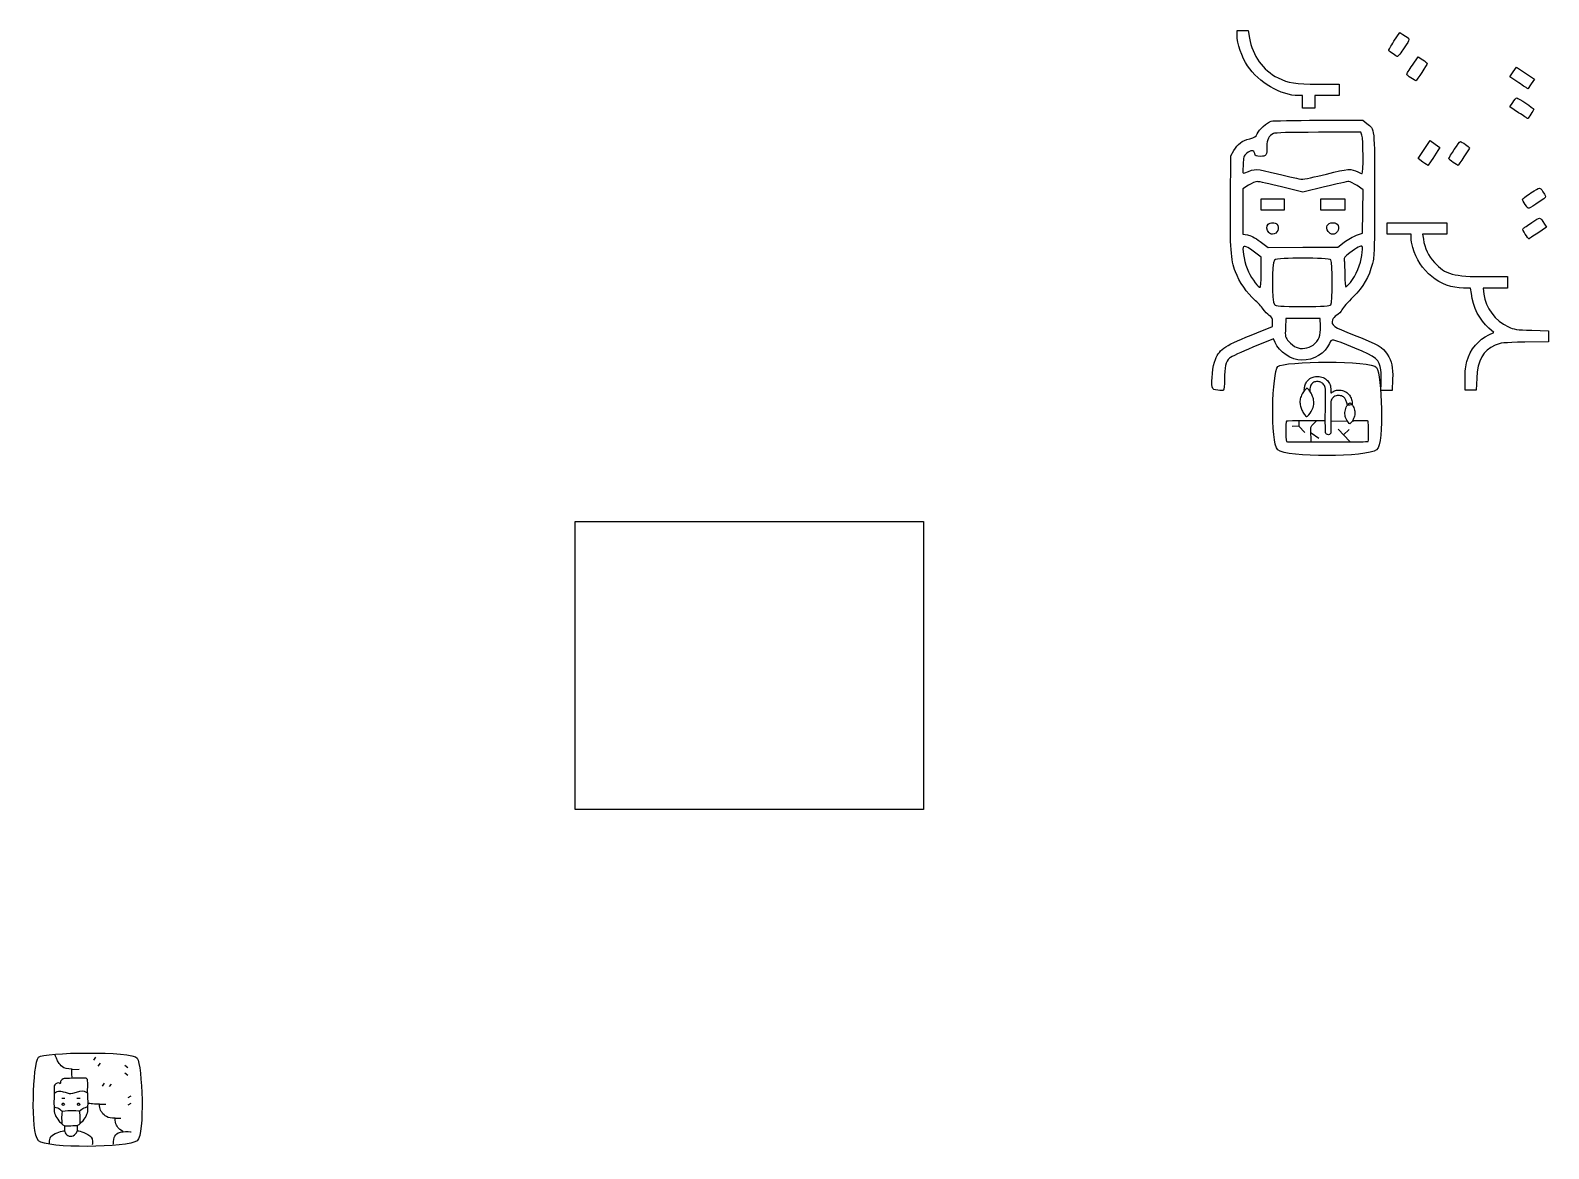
# Model space of a CAD drawing. Extents: x -1906 to 1178, y 7 to 1259.
# Drawn here: x -1906 to -911, y 527 to 1259 of the extents above; entities that cross this region are included whole.
import ezdxf

# ---------------------------------------------------------------- set-up
doc = ezdxf.new("R2010")
doc.units = 0
doc.layers.add('Vrstva_1', color=7, linetype='CONTINUOUS')

msp = doc.modelspace()

# ---------------------------------------------------------------- linework, layer by layer
at = {"layer": 'Vrstva_1', "color": 7}
for points in [[(-1115.377724, 1255.939412), (-1115.377724, 1259.275697), (-1111.78036, 1259.275697), (-1108.183025, 1259.275697), (-1107.310975, 1254.190204)], [(-1012.635651, 1252.139167), (-1008.765424, 1257.874582), (-1006.759147, 1256.585142)], [(-1000.607087, 1236.431497), (-996.836328, 1242.019527), (-993.857087, 1240.047963)], [(-930.976679, 1225.016407), (-936.700651, 1228.916868), (-934.509102, 1232.080418), (-932.317524, 1235.243967), (-926.43399, 1231.331921), (-920.550484, 1227.419872), (-922.750112, 1224.2228)], [(-1062.345131, 1224.025695), (-1048.627714, 1224.025695), (-1048.627714, 1220.275694), (-1048.627714, 1216.525696), (-1056.5027, 1216.525696), (-1064.377714, 1216.525696), (-1064.377714, 1212.400694), (-1064.377714, 1208.275695), (-1068.502719, 1208.275695), (-1072.627695, 1208.275695), (-1072.627695, 1212.400726)], [(-1072.627695, 1212.400726), (-1072.627695, 1216.525727), (-1075.065207, 1216.536783)], [(-931.025549, 1205.357255), (-936.79839, 1209.177725), (-934.863376, 1212.101727)], [(-1062.070369, 1200.400726), (-1033.136999, 1200.400726), (-1030.382092, 1198.29946)], [(-1033.609308, 1190.6019), (-1034.340703, 1192.525726), (-1062.158583, 1192.525726)], [(-993.674337, 1173.089258), (-996.845937, 1175.335907), (-992.933899, 1181.219433), (-989.021861, 1187.102955), (-985.781606, 1184.873597), (-982.541351, 1182.644245), (-983.83806, 1180.647489)], [(-1119.730805, 1147.900727), (-1119.50375, 1177.150727), (-1117.43837, 1180.664214)], [(-1107.828127, 1157.913616), (-1111.62797, 1155.551515), (-1111.62797, 1140.729541), (-1111.62797, 1125.907572), (-1108.625797, 1125.400369)], [(-1058.094382, 1156.797084), (-1072.435762, 1153.291126), (-1086.392962, 1156.783426)], [(-1037.129994, 1125.109024), (-1033.252851, 1126.420983), (-1033.049323, 1140.692597), (-1032.845796, 1154.964213), (-1036.789355, 1157.61997)], [(-1001.368954, 1123.338221), (-1001.377458, 1125.775733), (-1009.252444, 1125.775733), (-1017.127458, 1125.775733), (-1017.127458, 1129.525714), (-1017.127458, 1133.275726), (-997.627449, 1133.275726), (-978.127439, 1133.275726), (-978.127439, 1129.525714), (-978.127439, 1125.775733), (-986.011326, 1125.775733), (-993.895184, 1125.775733), (-993.40686, 1122.588231)], [(-914.068443, 1132.394438), (-912.778991, 1130.388144), (-918.419539, 1126.581935)], [(-1099.627866, 1101.026163), (-1099.627866, 1110.688048), (-1103.940354, 1113.976378)], [(-1100.338908, 1121.021947), (-1095.054193, 1117.150728), (-1072.253976, 1117.285374), (-1049.453758, 1117.420019), (-1045.230391, 1120.608486)], [(-952.489713, 1098.025719), (-938.377457, 1098.025719), (-938.377457, 1094.27571), (-938.377457, 1090.525729), (-946.3569, 1090.525729), (-954.336371, 1090.525729), (-953.870837, 1086.59484)], [(-961.992381, 1086.963231), (-962.469763, 1090.525729), (-967.231968, 1090.525729)], [(-1102.440345, 1061.305846), (-1092.127847, 1065.398961), (-1092.133516, 1068.399831)], [(-1060.781031, 1065.58636), (-1061.0027, 1070.65071), (-1072.2527, 1070.65071), (-1083.5027, 1070.65071), (-1083.719551, 1064.522772)], [(-950.559716, 1059.938413), (-947.290377, 1061.384593), (-950.623439, 1064.31848)], [(-1090.506061, 1054.979683), (-1091.466241, 1057.297742), (-1105.063044, 1051.78532)], [(-922.439945, 1062.910114), (-911.377457, 1062.590083), (-911.377457, 1059.008678), (-911.377457, 1055.427273), (-926.939946, 1055.133717)], [(-1065.613024, 1053.265714), (-1065.613195, 1053.265714)], [(-1013.539024, 1030.798256), (-1013.753606, 1023.558344), (-1017.45109, 1023.559846), (-1021.148573, 1023.561348), (-1020.960353, 1028.174026)], [(-958.446919, 1031.533931), (-958.842862, 1023.775704), (-962.485269, 1023.775704), (-966.127562, 1023.775704), (-966.127845, 1031.139575)], [(-1127.937643, 1023.625581), (-1127.936849, 1023.625837)], [(-1057.646214, 1003.693038), (-1057.513056, 1013.561503), (-1057.483463, 1021.343831)], [(-1075.001098, 1000.038599), (-1079.380509, 999.861056)], [(-1074.882737, 1003.530291), (-1075.001098, 1000.038599), (-1071.09514, 996.043869)], [(-1066.922865, 995.747962), (-1061.803692, 992.374632)], [(-1053.878002, 1003.467399), (-1043.750571, 1003.681952)], [(-1041.602189, 990.139571), (-1049.17657, 998.15335)], [(-1045.640463, 994.533548), (-1041.999736, 997.985961)], [(-1039.760899, 1003.698134), (-1038.930155, 1003.64865)], [(-1864.007557, 585.099669), (-1862.615953, 587.000397)], [(-1878.397793, 578.997446), (-1873.653965, 579.127387)], [(-1861.055947, 581.128473), (-1859.664344, 583.029202)], [(-1843.631695, 576.722472), (-1841.782342, 575.263287)], [(-1843.607695, 581.76254), (-1841.758342, 580.303354)], [(-1858.425782, 567.993058), (-1857.034178, 569.893786)], [(-1853.66977, 567.782381), (-1852.346659, 569.328774)], [(-1885.007301, 560.091584), (-1882.999374, 560.219744)], [(-1875.074834, 560.200512), (-1872.958906, 560.064668)], [(-1841.576625, 560.574379), (-1839.53124, 561.743025)], [(-1841.504624, 555.678314), (-1839.459236, 556.84696)], [(-1860.261784, 556.183079), (-1856.133729, 556.183079)], [(-1850.133649, 547.110953), (-1846.341597, 547.110953)]]:
    msp.add_lwpolyline(points, dxfattribs=at)
for points in [[(-1013.22537, 1243.847528)], [(-1001.578746, 1228.177765)], [(-930.976679, 1225.016407)], [(-931.025549, 1205.357255)], [(-1056.904256, 1165.205201)], [(-993.674337, 1173.089258)], [(-973.815206, 1172.797284)], [(-1099.627866, 1145.275726), (-1099.627866, 1149.025727), (-1092.127847, 1149.025727), (-1084.627856, 1149.025727), (-1084.627856, 1145.275726), (-1084.627856, 1141.525727), (-1092.127847, 1141.525727), (-1099.627866, 1141.525727)], [(-1060.627846, 1145.275726), (-1060.627846, 1149.025727), (-1052.752861, 1149.025727), (-1044.877846, 1149.025727), (-1044.877846, 1145.275726), (-1044.877846, 1141.525727), (-1052.752861, 1141.525727), (-1060.627846, 1141.525727)], [(-926.643357, 1145.245029)], [(-1094.699352, 1126.954294)], [(-1055.841944, 1127.681437)], [(-926.719325, 1125.859582)], [(-1099.627866, 1101.026163)], [(-1041.185578, 1094.202859)], [(-1053.995626, 1079.508694)], [(-1088.686248, 1039.240936)], [(-1069.704382, 1006.400579)], [(-1041.578039, 1001.585644)], [(-1900.276182, 586.953343)], [(-1889.926182, 563.551179)]]:
    msp.add_lwpolyline(points, close=True, dxfattribs=at)
at = {"layer": 'Vrstva_1', "color": 1}
for points in [[(-1548.835616, 937.723968), (-1320.621335, 937.723968), (-1320.621335, 749.152533), (-1548.835616, 749.152533)], [(-1883.271021, 556.164417)], [(-1873.258253, 556.164417)]]:
    msp.add_lwpolyline(points, close=True, dxfattribs=at)
at = {"layer": 'Vrstva_1', "color": 7}
for points in [[(-1108.586735, 1236.142737), (-1112.043359, 1241.319058), (-1115.377724, 1251.039194), (-1115.377724, 1255.939412)], [(-1107.310975, 1254.190204), (-1105.347501, 1242.740089), (-1098.421639, 1233.125056), (-1088.574959, 1228.179356)], [(-1006.759147, 1256.585142), (-1001.787036, 1253.389589), (-1001.847981, 1254.115275), (-1006.021118, 1247.796397)], [(-1016.101884, 1245.999761), (-1016.32412, 1246.221941), (-1014.764271, 1248.984686), (-1012.635651, 1252.139167)], [(-1013.22537, 1243.847528), (-1014.585263, 1244.809065), (-1015.879704, 1245.77757), (-1016.101884, 1245.999761)], [(-1010.292532, 1242.062504), (-1010.545666, 1242.08263), (-1011.865477, 1242.885994), (-1013.22537, 1243.847528)], [(-1006.021118, 1247.796397), (-1008.117225, 1244.622529), (-1010.03937, 1242.042278), (-1010.292532, 1242.062504)], [(-1075.065207, 1216.536783), (-1086.676483, 1216.589592), (-1101.203334, 1225.085995), (-1108.586735, 1236.142737)], [(-1004.377846, 1230.461637), (-1004.377846, 1230.671627), (-1002.680998, 1233.35808), (-1000.607087, 1236.431497)], [(-990.877846, 1237.662147), (-990.877846, 1237.013852), (-997.955928, 1226.296272), (-998.391244, 1226.285413)], [(-993.857087, 1240.047963), (-992.218491, 1238.963604), (-990.877846, 1237.889984), (-990.877846, 1237.662147)], [(-1088.574959, 1228.179356), (-1081.757494, 1224.755135), (-1077.151195, 1224.025695), (-1062.345131, 1224.025695)], [(-1001.578746, 1228.177765), (-1003.118243, 1229.223886), (-1004.377846, 1230.251629), (-1004.377846, 1230.461637)], [(-998.391244, 1226.285413), (-998.604976, 1226.280027), (-1000.03925, 1227.131645), (-1001.578746, 1228.177765)], [(-925.101224, 1221.070835), (-925.184563, 1221.09578), (-927.828494, 1222.871153), (-930.976679, 1225.016407)], [(-922.750112, 1224.2228), (-923.959911, 1222.464409), (-925.017914, 1221.046026), (-925.101224, 1221.070835)], [(-934.863376, 1212.101727), (-933.799136, 1213.709926), (-932.631687, 1215.025726), (-932.269051, 1215.025726)], [(-932.269051, 1215.025726), (-931.383564, 1215.025726), (-921.127703, 1208.180786), (-921.127703, 1207.58979)], [(-925.092238, 1201.531254), (-925.180396, 1201.534372), (-927.85049, 1203.255997), (-931.025549, 1205.357255)], [(-921.127703, 1207.58979), (-921.127703, 1207.121323), (-924.792446, 1201.520927), (-925.092238, 1201.531254)], [(-1102.278061, 1191.461147), (-1101.108033, 1194.239553), (-1095.807699, 1199.058527), (-1093.085163, 1199.819193)], [(-1093.085163, 1199.819193), (-1091.940392, 1200.139037), (-1077.98373, 1200.400726), (-1062.070369, 1200.400726)], [(-1030.382092, 1198.29946), (-1025.17669, 1194.329102), (-1025.378744, 1196.206128), (-1025.378744, 1151.824749)], [(-1117.43837, 1180.664214), (-1114.897961, 1184.985744), (-1112.211227, 1186.965467), (-1107.117708, 1188.26899)], [(-1107.117708, 1188.26899), (-1103.949935, 1189.079687), (-1103.023658, 1189.69063), (-1102.278061, 1191.461147)], [(-1095.86116, 1183.39957), (-1095.883837, 1177.306593), (-1096.222266, 1176.775726), (-1100.068795, 1176.775726)], [(-1091.614634, 1191.687947), (-1094.709529, 1190.105208), (-1095.843529, 1187.891851), (-1095.86116, 1183.39957)], [(-1062.158583, 1192.525726), (-1081.16922, 1192.525726), (-1090.495091, 1192.260488), (-1091.614634, 1191.687947)], [(-1033.542126, 1165.525726), (-1032.635352, 1165.525726), (-1032.696098, 1188.200026), (-1033.609308, 1190.6019)], [(-976.627713, 1175.386186), (-976.627713, 1176.270436), (-969.782015, 1186.525728), (-969.191757, 1186.525728)], [(-969.191757, 1186.525728), (-968.52743, 1186.525728), (-963.127713, 1182.798393), (-963.127713, 1182.339818)], [(-1109.129853, 1178.731714), (-1111.013164, 1177.111736), (-1111.244017, 1176.37313), (-1111.509397, 1171.11781)], [(-1103.819853, 1178.650728), (-1104.420827, 1181.04523), (-1106.40505, 1181.075492), (-1109.129853, 1178.731714)], [(-1100.068795, 1176.775726), (-1102.942474, 1176.775726), (-1103.407611, 1177.008224), (-1103.819853, 1178.650728)], [(-983.83806, 1180.647489), (-986.97176, 1175.822041), (-990.34669, 1170.778449), (-990.421383, 1170.809168)], [(-973.815206, 1172.797284), (-975.362072, 1173.859547), (-976.627713, 1175.024553), (-976.627713, 1175.386186)], [(-963.127713, 1182.339818), (-963.127713, 1181.90017), (-970.589351, 1170.75271), (-970.838063, 1170.82081)], [(-1111.509397, 1171.11781), (-1111.784641, 1165.66792), (-1111.714342, 1165.335827), (-1110.403063, 1165.894292)], [(-1110.403063, 1165.894292), (-1103.100987, 1169.004363), (-1103.488937, 1169.014602), (-1088.859529, 1165.325988)], [(-1088.859529, 1165.325988), (-1081.375837, 1163.439078), (-1074.237377, 1161.868353), (-1072.996284, 1161.835482)], [(-1072.996284, 1161.835482), (-1071.755163, 1161.802628), (-1064.513749, 1163.318988), (-1056.904256, 1165.205201)], [(-1056.904284, 1165.205207), (-1042.726208, 1168.719623), (-1040.611591, 1168.867952), (-1036.354605, 1166.646669)], [(-1036.354605, 1166.646669), (-1035.173097, 1166.030154), (-1033.907456, 1165.525726), (-1033.542126, 1165.525726)], [(-990.421383, 1170.809168), (-990.46617, 1170.827593), (-991.929924, 1171.853605), (-993.674337, 1173.089258)], [(-970.838063, 1170.82081), (-970.928488, 1170.845755), (-972.26834, 1171.735023), (-973.815206, 1172.797284)], [(-1102.189223, 1160.275727), (-1103.20071, 1160.275727), (-1105.738228, 1159.212783), (-1107.828127, 1157.913616)], [(-1086.392962, 1156.783426), (-1094.069409, 1158.704191), (-1101.177737, 1160.275727), (-1102.189223, 1160.275727)], [(-1042.242958, 1160.289384), (-1043.073453, 1160.296754), (-1050.206612, 1158.725365), (-1058.094382, 1156.797084)], [(-1036.789355, 1157.61997), (-1038.958341, 1159.080632), (-1041.412464, 1160.281878), (-1042.242958, 1160.289384)], [(-922.943719, 1152.815537), (-916.683914, 1157.039596), (-917.125778, 1157.083471), (-914.072695, 1151.934722)], [(-1116.466427, 1101.229237), (-1119.487195, 1109.254681), (-1119.976455, 1116.249963), (-1119.730805, 1147.900727)], [(-1025.378744, 1151.824749), (-1025.378744, 1115.468734), (-1025.504318, 1111.322611), (-1026.748274, 1106.600007)], [(-928.627694, 1148.611795), (-928.627694, 1148.81433), (-926.069908, 1150.705997), (-922.943719, 1152.815537)], [(-926.643357, 1145.245029), (-927.734752, 1146.894226), (-928.627694, 1148.409265), (-928.627694, 1148.611795)], [(-916.829785, 1147.375756), (-925.583653, 1141.589635), (-924.395114, 1141.847695), (-926.643357, 1145.245029)], [(-914.072695, 1151.934722), (-912.915536, 1149.98329), (-912.935974, 1149.949487), (-916.829785, 1147.375756)], [(-928.131489, 1129.511739), (-927.785719, 1129.824316), (-925.163105, 1131.629971), (-922.303457, 1133.524313)], [(-922.303457, 1133.524313), (-916.601114, 1137.301734), (-917.282421, 1137.395215), (-914.068443, 1132.394438)], [(-1108.625797, 1125.400369), (-1106.749148, 1125.083314), (-1103.642433, 1123.441856), (-1100.338908, 1121.021947)], [(-1094.699267, 1126.954294), (-1096.098052, 1128.353078), (-1096.239926, 1131.113663), (-1094.977913, 1132.375726)], [(-1094.977913, 1132.375726), (-1094.482927, 1132.870726), (-1093.20042, 1133.275726), (-1092.127932, 1133.275726)], [(-1092.127932, 1125.775733), (-1092.893995, 1125.775733), (-1094.051154, 1126.306067), (-1094.699352, 1126.954294)], [(-1092.127932, 1133.275726), (-1091.055415, 1133.275726), (-1089.772937, 1132.870726), (-1089.277922, 1132.375726)], [(-1089.277922, 1132.375726), (-1087.15687, 1130.254672), (-1089.090836, 1125.775733), (-1092.127932, 1125.775733)], [(-1055.841944, 1127.681437), (-1057.756492, 1130.603438), (-1056.280889, 1133.275726), (-1052.752861, 1133.275726)], [(-1052.752861, 1125.775733), (-1053.896272, 1125.775733), (-1055.066187, 1126.497462), (-1055.841944, 1127.681437)], [(-1052.752861, 1133.275726), (-1050.658171, 1133.275726), (-1049.917818, 1132.885322), (-1049.25539, 1131.431446)], [(-1049.25539, 1131.431446), (-1048.131849, 1128.96556), (-1050.104423, 1125.775733), (-1052.752861, 1125.775733)], [(-1045.230391, 1120.608486), (-1042.907597, 1122.362224), (-1039.262413, 1124.387465), (-1037.129994, 1125.109024)], [(-926.719325, 1125.859582), (-927.84176, 1127.55572), (-928.477231, 1129.199191), (-928.131489, 1129.511739)], [(-924.369319, 1122.775714), (-924.539397, 1122.775714), (-925.596862, 1124.163471), (-926.719325, 1125.859582)], [(-918.419539, 1126.581935), (-921.52186, 1124.48852), (-924.19924, 1122.775714), (-924.369319, 1122.775714)], [(-1111.382886, 1117.082328), (-1112.182682, 1114.99807), (-1110.272868, 1106.283462), (-1107.909482, 1101.233036)], [(-1103.940354, 1113.976378), (-1109.20979, 1117.994347), (-1110.781233, 1118.650171), (-1111.382886, 1117.082328)], [(-1041.571515, 1113.658076), (-1044.867585, 1111.169512), (-1045.647509, 1110.190624), (-1045.316451, 1108.957808)], [(-1033.374032, 1117.684577), (-1033.891071, 1118.583868), (-1037.200152, 1116.958482), (-1041.571515, 1113.658076)], [(-1033.707868, 1111.968372), (-1033.355437, 1114.818665), (-1033.2052, 1117.390964), (-1033.374032, 1117.684577)], [(-1000.356844, 1117.150728), (-1000.908608, 1119.213216), (-1001.36405, 1121.997604), (-1001.368954, 1123.338221)], [(-967.231968, 1090.525729), (-982.265171, 1090.525729), (-996.238756, 1101.75736), (-1000.356844, 1117.150728)], [(-993.40686, 1122.588231), (-992.502693, 1116.686215), (-990.112548, 1111.630312), (-986.205839, 1107.355723)], [(-1090.949201, 1108.847144), (-1092.699226, 1107.097147), (-1092.699226, 1081.454296), (-1090.949201, 1079.704284)], [(-1053.909538, 1108.938986), (-1055.306111, 1110.621745), (-1089.258789, 1110.537556), (-1090.949201, 1108.847144)], [(-1053.995711, 1079.508694), (-1052.800936, 1080.948311), (-1052.723238, 1107.509503), (-1053.909538, 1108.938986)], [(-1045.316451, 1108.957808), (-1045.086561, 1108.101405), (-1044.89372, 1103.772595), (-1044.888079, 1099.338217)], [(-1041.185578, 1094.202859), (-1037.542265, 1098.802894), (-1034.417919, 1106.225692), (-1033.707868, 1111.968372)], [(-1026.748274, 1106.600007), (-1029.136718, 1097.532321), (-1032.598189, 1091.555952), (-1039.397909, 1084.759804)], [(-986.205839, 1107.355723), (-979.038523, 1099.513568), (-973.661852, 1098.025719), (-952.489713, 1098.025719)], [(-1104.030042, 1082.943051), (-1108.655957, 1086.816085), (-1113.997705, 1094.670491), (-1116.466427, 1101.229237)], [(-1107.909482, 1101.233036), (-1105.580112, 1096.255285), (-1101.226096, 1090.52142), (-1100.190345, 1091.067628)], [(-1100.190345, 1091.067628), (-1099.880971, 1091.23062), (-1099.627866, 1095.71211), (-1099.627866, 1101.026163)], [(-1044.888079, 1099.338217), (-1044.88241, 1094.903839), (-1044.5687, 1091.275719), (-1044.19087, 1091.275719)], [(-1044.19087, 1091.275719), (-1043.81304, 1091.275719), (-1042.460659, 1092.592922), (-1041.185578, 1094.202859)], [(-1039.397909, 1084.759804), (-1042.777204, 1081.382296), (-1046.066101, 1077.605513), (-1046.706561, 1076.366971)], [(-950.623439, 1064.31848), (-956.581609, 1069.563084), (-960.781817, 1077.929059), (-961.992381, 1086.963231)], [(-953.870837, 1086.59484), (-952.828084, 1077.79036), (-946.292979, 1069.106763), (-937.758796, 1065.185739)], [(-1098.380934, 1076.831116), (-1099.398826, 1078.443576), (-1101.940937, 1081.193962), (-1104.030042, 1082.943051)], [(-1094.334222, 1072.650042), (-1095.542008, 1073.33716), (-1097.363041, 1075.218656), (-1098.380934, 1076.831116)], [(-1090.949201, 1079.704284), (-1089.945198, 1078.700281), (-1087.181588, 1078.525695), (-1072.291053, 1078.525695)], [(-1072.291053, 1078.525695), (-1058.790911, 1078.525695), (-1054.625711, 1078.749632), (-1053.995626, 1079.508694)], [(-1046.706561, 1076.366971), (-1047.347049, 1075.128401), (-1048.899188, 1073.507721), (-1050.155786, 1072.76544)], [(-1092.133516, 1068.399831), (-1092.136351, 1070.930858), (-1092.482093, 1071.596319), (-1094.334222, 1072.650042)], [(-1083.719551, 1064.522772), (-1083.931299, 1058.53841), (-1083.878858, 1058.329327), (-1081.483497, 1055.601065)], [(-1065.613195, 1053.265714), (-1061.86636, 1056.123547), (-1060.517239, 1059.563418), (-1060.781031, 1065.58636)], [(-1052.852357, 1069.774889), (-1053.793771, 1066.024029), (-1052.838183, 1065.346067), (-1038.771934, 1059.795094)], [(-1050.155786, 1072.76544), (-1051.412385, 1072.02316), (-1052.62584, 1070.677412), (-1052.852357, 1069.774889)], [(-937.758796, 1065.185739), (-933.930805, 1063.426955), (-932.389155, 1063.197944), (-922.439945, 1062.910114)], [(-1129.626213, 1043.834394), (-1126.409145, 1051.117988), (-1123.664953, 1052.881591), (-1102.440345, 1061.305846)], [(-1072.94974, 1043.282971), (-1079.897003, 1043.297144), (-1087.865787, 1048.605471), (-1090.506061, 1054.979683)], [(-1081.483497, 1055.601065), (-1080.134404, 1054.064517), (-1078.011793, 1052.345049), (-1076.766618, 1051.78002)], [(-1054.899991, 1054.283012), (-1057.545453, 1047.951547), (-1065.230432, 1043.268089), (-1072.94974, 1043.282971)], [(-1038.277856, 1051.151409), (-1054.043475, 1057.613976), (-1053.547298, 1057.520489), (-1054.899991, 1054.283012)], [(-1038.771934, 1059.795094), (-1022.833317, 1053.50476), (-1020.051906, 1051.889267), (-1017.072778, 1047.191664)], [(-964.936642, 1042.577087), (-962.655461, 1050.378287), (-957.154406, 1057.021279), (-950.559716, 1059.938413)], [(-926.939946, 1055.133717), (-941.143675, 1054.865843), (-942.837602, 1054.691087), (-946.341139, 1053.133081)], [(-1120.395387, 1044.642467), (-1122.790068, 1042.392807), (-1123.61957, 1038.825915), (-1123.624474, 1030.757408)], [(-1105.063044, 1051.78532), (-1112.541293, 1048.753497), (-1119.440849, 1045.539207), (-1120.395387, 1044.642467)], [(-1076.766618, 1051.78002), (-1073.541528, 1050.316549), (-1068.620102, 1050.972089), (-1065.613024, 1053.265714)], [(-1021.302013, 1037.028098), (-1022.129644, 1043.652155), (-1024.214413, 1045.386618), (-1038.277856, 1051.151409)], [(-1017.072778, 1047.191664), (-1013.96989, 1042.298923), (-1013.291304, 1039.150766), (-1013.539024, 1030.798256)], [(-946.341139, 1053.133081), (-954.466481, 1049.51973), (-957.83577, 1043.50824), (-958.446919, 1031.533931)], [(-1131.604115, 1025.787254), (-1132.47523, 1029.257994), (-1131.290717, 1040.065903), (-1129.626213, 1043.834394)], [(-1088.686248, 984.595628), (-1093.972211, 989.856617), (-1092.280438, 1035.157657), (-1088.686248, 1039.240936)], [(-1088.686248, 1039.240936), (-1085.332976, 1042.594208), (-1027.258995, 1043.463424), (-1023.986624, 1038.593928)], [(-1023.986624, 1038.593928), (-1020.828318, 1033.894171), (-1018.797294, 988.849921), (-1023.986624, 984.595628)], [(-1020.960353, 1028.174026), (-1020.856888, 1030.710977), (-1021.010526, 1034.695326), (-1021.302013, 1037.028098)], [(-966.127845, 1031.139575), (-966.127845, 1035.657235), (-965.667442, 1040.077978), (-964.936642, 1042.577087)], [(-1127.936849, 1023.625837), (-1130.640052, 1023.825963), (-1131.1938, 1024.152372), (-1131.604115, 1025.787254)], [(-1123.624474, 1030.757408), (-1123.626798, 1026.966126), (-1123.88186, 1023.757477), (-1124.191148, 1023.627084)], [(-1069.615609, 1024.953884), (-1069.898749, 1024.922206), (-1071.183241, 1023.546262), (-1071.805314, 1022.704999)], [(-1071.376251, 1023.429966), (-1071.376251, 1023.429966), (-1071.392171, 1024.331372), (-1071.331865, 1024.776339)], [(-1071.331865, 1024.776339), (-1071.218772, 1025.610816), (-1071.042242, 1026.446342), (-1070.740053, 1027.232359)], [(-1070.740053, 1027.232359), (-1070.413782, 1028.081014), (-1070.01501, 1028.926486), (-1069.438067, 1029.629198)], [(-1067.780994, 1023.000906), (-1068.29655, 1023.730271), (-1069.448288, 1024.972604), (-1069.615609, 1024.953884)], [(-1069.438067, 1029.629198), (-1068.762508, 1030.452023), (-1067.914758, 1031.157656), (-1066.982047, 1031.67095)], [(-1067.751402, 1024.539616), (-1067.814349, 1024.030494), (-1067.780995, 1023.000906), (-1067.780995, 1023.000906)], [(-1067.307543, 1026.463005), (-1067.58627, 1025.866978), (-1067.670665, 1025.192624), (-1067.751402, 1024.539616)], [(-1065.739241, 1028.534347), (-1066.456172, 1028.048535), (-1066.940684, 1027.247491), (-1067.307543, 1026.463005)], [(-1066.982047, 1031.67095), (-1066.082968, 1032.165735), (-1065.06899, 1032.476203), (-1064.052578, 1032.617848)], [(-1063.371993, 1029.318498), (-1064.185015, 1029.225033), (-1065.061758, 1028.993429), (-1065.739241, 1028.534347)], [(-1064.052578, 1032.617848), (-1062.957738, 1032.770423), (-1061.85551, 1032.757962), (-1060.73843, 1032.499487)], [(-1061.123107, 1029.096568), (-1061.834172, 1029.34517), (-1062.626689, 1029.404177), (-1063.371993, 1029.318498)], [(-1059.110947, 1027.794582), (-1059.671391, 1028.363898), (-1060.368983, 1028.832912), (-1061.123107, 1029.096568)], [(-1060.73843, 1032.499487), (-1059.62135, 1032.241012), (-1058.455715, 1031.731838), (-1057.483464, 1031.049548)], [(-1057.631416, 1025.427334), (-1057.760643, 1026.348841), (-1058.458154, 1027.131455), (-1059.110947, 1027.794582)], [(-1057.483463, 1021.343831), (-1057.483463, 1021.343831), (-1057.498588, 1024.480156), (-1057.631416, 1025.427334)], [(-1057.483464, 1031.049548), (-1056.598394, 1030.428437), (-1055.81015, 1029.627227), (-1055.234578, 1028.711889)], [(-1055.234578, 1028.711889), (-1054.663068, 1027.803011), (-1054.329805, 1026.744566), (-1054.110136, 1025.693648)], [(-1054.110136, 1025.693648), (-1053.855461, 1024.475259), (-1054.144325, 1022.154997), (-1053.903002, 1021.965233)], [(-1124.191148, 1023.627084), (-1124.500521, 1023.49669), (-1126.186455, 1023.496123), (-1127.937643, 1023.625581)], [(-1074.231744, 1016.520563), (-1074.297665, 1015.450775), (-1074.108348, 1014.371254), (-1073.876656, 1013.324779)], [(-1073.491978, 1019.627576), (-1073.874534, 1018.634061), (-1074.166265, 1017.58317), (-1074.231744, 1016.520563)], [(-1071.805314, 1022.704999), (-1072.500814, 1021.764437), (-1073.071638, 1020.71922), (-1073.491978, 1019.627576)], [(-1066.197896, 1020.248979), (-1066.619161, 1021.219781), (-1067.185145, 1022.157949), (-1067.780994, 1023.000906)], [(-1065.265791, 1017.201148), (-1065.446921, 1018.265348), (-1065.774987, 1019.274389), (-1066.197896, 1020.248979)], [(-1065.295383, 1013.354369), (-1065.026697, 1014.608201), (-1065.050634, 1015.93703), (-1065.265791, 1017.201148)], [(-1053.994102, 1016.192131), (-1054.085003, 1015.514124), (-1053.957639, 1013.860228), (-1053.968104, 1012.716255)], [(-1053.104055, 1018.177636), (-1053.551291, 1017.603923), (-1053.897438, 1016.913118), (-1053.994102, 1016.192131)], [(-1053.903002, 1021.965233), (-1053.675206, 1021.786105), (-1052.757574, 1022.700577), (-1052.127565, 1022.956518)], [(-1050.588853, 1019.982663), (-1051.566379, 1019.651947), (-1052.469601, 1018.991514), (-1053.104055, 1018.177636)], [(-1052.127565, 1022.956518), (-1051.309349, 1023.288919), (-1050.430548, 1023.610095), (-1049.553182, 1023.711077)], [(-1047.629793, 1020.071436), (-1048.593484, 1020.283729), (-1049.654103, 1020.298908), (-1050.588853, 1019.982663)], [(-1049.553182, 1023.711077), (-1048.526172, 1023.829284), (-1047.431284, 1023.736849), (-1046.431375, 1023.474353)], [(-1045.262546, 1018.887812), (-1045.925085, 1019.470354), (-1046.76823, 1019.881641), (-1047.629793, 1020.071436)], [(-1046.431375, 1023.474353), (-1045.400275, 1023.20367), (-1044.382083, 1022.735716), (-1043.516699, 1022.113184)], [(-1044.108511, 1017.171558), (-1044.403559, 1017.794617), (-1044.744821, 1018.432598), (-1045.262546, 1018.887812)], [(-1044.448333, 1010.72914), (-1044.143352, 1011.941229), (-1043.711521, 1013.178943), (-1042.939211, 1014.16165)], [(-1043.36875, 1014.715537), (-1043.523451, 1015.556429), (-1043.742579, 1016.398819), (-1044.108511, 1017.171558)], [(-1043.516699, 1022.113184), (-1042.659501, 1021.496544), (-1041.99829, 1020.615956), (-1041.445358, 1019.716347)], [(-1043.087637, 1013.968375), (-1043.329725, 1013.976836), (-1043.318646, 1014.443225), (-1043.36875, 1014.715537)], [(-1040.098986, 1014.07194), (-1040.332995, 1013.932539), (-1042.914679, 1013.962331), (-1043.087637, 1013.968375)], [(-1042.939211, 1014.16165), (-1042.547908, 1014.659554), (-1041.780771, 1015.27538), (-1041.430089, 1015.315682)], [(-1041.445358, 1019.716347), (-1040.914955, 1018.853395), (-1040.517057, 1017.89269), (-1040.291327, 1016.905239)], [(-1041.430089, 1015.315682), (-1041.179558, 1015.344473), (-1039.903851, 1013.92691), (-1039.395211, 1013.040797)], [(-1040.291327, 1016.905239), (-1040.071122, 1015.941961), (-1039.871885, 1014.207223), (-1040.098986, 1014.07194)], [(-1073.876656, 1013.324779), (-1073.676402, 1012.420297), (-1073.391839, 1011.525398), (-1072.988939, 1010.691215)], [(-1072.988939, 1010.691215), (-1072.539161, 1009.759979), (-1072.045266, 1008.870448), (-1071.405842, 1008.057652)], [(-1071.405842, 1008.057652), (-1070.926993, 1007.448971), (-1070.011075, 1006.3561), (-1069.704382, 1006.400579)], [(-1069.704382, 1006.400579), (-1069.372046, 1006.448779), (-1067.681952, 1008.446976), (-1066.922865, 1009.655544)], [(-1066.922865, 1009.655544), (-1066.206418, 1010.796223), (-1065.57763, 1012.037258), (-1065.295383, 1013.354369)], [(-1053.968104, 1012.716255), (-1053.992085, 1010.093926), (-1053.968104, 1004.848939), (-1053.968104, 1004.848939)], [(-1053.968104, 1004.848939), (-1053.968104, 1004.848939), (-1053.867789, 996.718033), (-1053.903002, 996.014277)], [(-1044.714646, 1007.355812), (-1044.860611, 1008.474269), (-1044.72354, 1009.635294), (-1044.448333, 1010.72914)], [(-1043.590201, 1004.160026), (-1044.132473, 1005.150586), (-1044.568513, 1006.236029), (-1044.714646, 1007.355812)], [(-1041.578039, 1001.585644), (-1041.788362, 1001.551849), (-1043.067201, 1003.204664), (-1043.590201, 1004.160026)], [(-1039.358748, 1004.544704), (-1039.665051, 1003.916788), (-1039.99606, 1003.291908), (-1040.424008, 1002.739677)], [(-1039.395211, 1013.040797), (-1038.848549, 1012.088449), (-1038.553683, 1010.950547), (-1038.352667, 1009.871012)], [(-1038.515416, 1006.690022), (-1038.690228, 1005.856632), (-1039.02187, 1005.235293), (-1039.358748, 1004.544704)], [(-1038.352667, 1009.871012), (-1038.168411, 1008.881505), (-1038.308764, 1007.6751), (-1038.515416, 1006.690022)], [(-1083.533309, 997.609333), (-1083.547526, 995.093844), (-1083.485617, 990.529064), (-1083.072988, 990.076797)], [(-1083.114835, 1003.384279), (-1083.344313, 1003.181623), (-1083.522402, 999.539331), (-1083.533309, 997.609333)], [(-1057.942117, 1003.619062), (-1057.942117, 1003.619062), (-1082.772147, 1003.686912), (-1083.114835, 1003.384279)], [(-1066.922865, 990.096156), (-1066.922865, 990.096156), (-1067.091296, 999.223658), (-1066.952457, 999.772285)], [(-1066.952457, 999.772285), (-1066.808486, 1000.341191), (-1063.549537, 1003.382337), (-1063.549537, 1003.382337)], [(-1057.43908, 995.925506), (-1057.493637, 996.620079), (-1057.646214, 1003.693038), (-1057.646214, 1003.693038)], [(-1056.743701, 994.875042), (-1057.08053, 995.125805), (-1057.406198, 995.506871), (-1057.43908, 995.925506)], [(-1055.619258, 994.53475), (-1056.00912, 994.497861), (-1056.429589, 994.641189), (-1056.743701, 994.875042)], [(-1054.361658, 995.067378), (-1054.698345, 994.742806), (-1055.153677, 994.578798), (-1055.619258, 994.53475)], [(-1053.903002, 996.014277), (-1053.918898, 995.696585), (-1054.132653, 995.288143), (-1054.361658, 995.067378)], [(-1040.424008, 1002.739677), (-1040.757241, 1002.309667), (-1041.341456, 1001.623661), (-1041.578039, 1001.585644)], [(-1029.579525, 1003.411927), (-1029.934059, 1003.825649), (-1038.930155, 1003.648652), (-1038.930155, 1003.648652)], [(-1029.342804, 996.724451), (-1029.347188, 998.955002), (-1029.38176, 1003.181164), (-1029.579525, 1003.411927)], [(-1029.549933, 990.155335), (-1029.220758, 990.454046), (-1029.338571, 994.53366), (-1029.342804, 996.724451)], [(-1023.986624, 984.595628), (-1029.795181, 979.833707), (-1083.455165, 979.389206), (-1088.686248, 984.595628)], [(-1083.072988, 990.076797), (-1082.660126, 989.624274), (-1071.004533, 989.912075), (-1064.969885, 989.889021)], [(-1064.969885, 989.889021), (-1057.749804, 989.861464), (-1050.529413, 989.884011), (-1043.309565, 989.948206)], [(-1043.309565, 989.948206), (-1038.722682, 989.988978), (-1029.887757, 989.848769), (-1029.549933, 990.155335)], [(-1900.276182, 532.308035), (-1905.562131, 537.569024), (-1903.870371, 582.870064), (-1900.276182, 586.953343)], [(-1900.276182, 586.953343), (-1896.922911, 590.306615), (-1838.848924, 591.175831), (-1835.576555, 586.306335)], [(-1886.758139, 582.919437), (-1888.16243, 584.720329), (-1889.217245, 588.330807), (-1889.217245, 588.330807)], [(-1883.542097, 580.0874), (-1884.822227, 580.72115), (-1885.879774, 581.793005), (-1886.758139, 582.919437)], [(-1878.262025, 579.031387), (-1878.262025, 579.031387), (-1881.933547, 579.29106), (-1883.542097, 580.0874)], [(-1878.34673, 575.933736), (-1878.38984, 576.954204), (-1878.397793, 578.997446), (-1878.397793, 578.997446)], [(-1835.576555, 586.306335), (-1832.418244, 581.606577), (-1830.387226, 536.562328), (-1835.576555, 532.308035)], [(-1889.998183, 568.15924), (-1890.111959, 567.43809), (-1890.065884, 563.676436), (-1889.926182, 563.551179)], [(-1889.182172, 569.287255), (-1889.182172, 569.287255), (-1889.925861, 568.617645), (-1889.998183, 568.15924)], [(-1887.358148, 570.199268), (-1888.036477, 570.15498), (-1889.182172, 569.287255), (-1889.182172, 569.287255)], [(-1886.063461, 569.563613), (-1886.063461, 569.563613), (-1886.91886, 570.227951), (-1887.358148, 570.199268)], [(-1885.562242, 571.486549), (-1885.921419, 570.951779), (-1885.772481, 569.781093), (-1886.063461, 569.563613)], [(-1883.950102, 572.887303), (-1884.046104, 572.863302), (-1885.17328, 572.065667), (-1885.562242, 571.486549)], [(-1869.117903, 573.175307), (-1872.095455, 573.435227), (-1883.854102, 572.911304), (-1883.950102, 572.887303)], [(-1878.166025, 573.271309), (-1878.166025, 573.271309), (-1878.309189, 575.045011), (-1878.34673, 575.933736)], [(-1868.20589, 572.335297), (-1868.336394, 572.727457), (-1868.706165, 573.139364), (-1869.117903, 573.175307)], [(-1868.20589, 563.551179), (-1868.20589, 563.551179), (-1867.674952, 570.739853), (-1868.20589, 572.335297)], [(-1889.926182, 563.551179), (-1889.926182, 563.551179), (-1890.256251, 556.871021), (-1890.022184, 553.543043)], [(-1889.926182, 563.551179), (-1889.775171, 563.415783), (-1888.077552, 564.617689), (-1887.046143, 564.751195)], [(-1887.046143, 564.751195), (-1886.060995, 564.878713), (-1885.069161, 564.53304), (-1884.094105, 564.34319)], [(-1884.094105, 564.34319), (-1882.425719, 564.018342), (-1880.170499, 563.123857), (-1879.150038, 563.095172)], [(-1879.150038, 563.095172), (-1877.868269, 563.059145), (-1873.161477, 564.940665), (-1871.397933, 564.943197)], [(-1871.397933, 564.943197), (-1870.237147, 564.944849), (-1868.20589, 563.551179), (-1868.20589, 563.551179)], [(-1868.20589, 563.551179), (-1868.20589, 563.551179), (-1867.875821, 556.871019), (-1868.109888, 553.543048)], [(-1890.022184, 553.543043), (-1889.924546, 552.154822), (-1889.940213, 550.69674), (-1889.398175, 549.414988)], [(-1889.889628, 554.348542), (-1889.889628, 554.348542), (-1887.93782, 553.96152), (-1887.072476, 553.500003)], [(-1889.398175, 549.414988), (-1888.646583, 547.63771), (-1888.065057, 546.802816), (-1886.902142, 545.262935)], [(-1887.072476, 553.500003), (-1886.207132, 553.038487), (-1884.798391, 551.633216), (-1884.798391, 551.633216)], [(-1885.09493, 548.028138), (-1885.157157, 546.789275), (-1884.934156, 543.555124), (-1884.934156, 543.555124)], [(-1884.798391, 551.633216), (-1884.798391, 551.633216), (-1885.032704, 549.267008), (-1885.09493, 548.028138)], [(-1884.798391, 551.633216), (-1884.798391, 551.633216), (-1881.185688, 552.115087), (-1879.367738, 552.142339)], [(-1879.367738, 552.142339), (-1877.406707, 552.171736), (-1873.495843, 551.768983), (-1873.495843, 551.768983)], [(-1873.495843, 551.768983), (-1873.495843, 551.768983), (-1872.030387, 552.892594), (-1871.221759, 553.330295)], [(-1873.495843, 551.768983), (-1873.495843, 551.768983), (-1873.231006, 549.325011), (-1873.184794, 548.097757)], [(-1873.184794, 548.097757), (-1873.131224, 546.675001), (-1873.224312, 543.826653), (-1873.224312, 543.826653)], [(-1868.733897, 549.414988), (-1869.485489, 547.63771), (-1870.067015, 546.802816), (-1871.22993, 545.262935)], [(-1871.221759, 553.330295), (-1870.307138, 553.825369), (-1868.336725, 554.51825), (-1868.336725, 554.51825)], [(-1868.109888, 553.543048), (-1868.207526, 552.154825), (-1868.19186, 550.696736), (-1868.733897, 549.414988)], [(-1864.806825, 556.347111), (-1865.814561, 556.425263), (-1867.817768, 556.706262), (-1867.817768, 556.706262)], [(-1860.261784, 556.183081), (-1860.261784, 556.183081), (-1863.295363, 556.229891), (-1864.806825, 556.347111)], [(-1859.931103, 553.173098), (-1860.168727, 554.137426), (-1860.261784, 556.183079), (-1860.261784, 556.183079)], [(-1858.005754, 549.990997), (-1858.891538, 550.918483), (-1859.57126, 551.712772), (-1859.931103, 553.173098)], [(-1854.69371, 547.590964), (-1855.966821, 548.07887), (-1857.064104, 549.005013), (-1858.005754, 549.990997)], [(-1850.133649, 547.110953), (-1850.133649, 547.110953), (-1853.26651, 547.044), (-1854.69371, 547.590964)], [(-1849.557641, 543.270902), (-1850.00964, 544.483753), (-1850.133649, 547.110953), (-1850.133649, 547.110953)], [(-1892.061889, 535.120638), (-1890.286682, 536.831387), (-1885.90071, 538.290859), (-1883.814084, 538.78633)], [(-1886.902142, 545.262935), (-1886.468228, 544.688363), (-1885.265114, 543.548896), (-1884.750849, 543.044963)], [(-1884.750849, 543.044963), (-1884.300488, 542.603659), (-1883.502601, 542.426332), (-1883.26574, 541.957923)], [(-1883.814084, 538.78633), (-1883.016037, 538.975826), (-1883.145916, 537.798428), (-1882.252772, 536.732861)], [(-1883.26574, 541.957923), (-1883.009516, 541.451217), (-1883.304964, 538.684506), (-1883.304964, 538.684506)], [(-1882.863721, 542.129574), (-1882.759097, 542.129574), (-1880.262965, 542.109747), (-1878.962882, 542.132448)], [(-1878.962882, 542.132448), (-1877.660416, 542.155077), (-1875.057158, 542.265414), (-1875.057158, 542.265414)], [(-1875.97358, 536.698917), (-1875.066294, 537.724391), (-1875.124641, 538.697645), (-1874.446208, 538.752386)], [(-1874.866332, 541.957923), (-1875.122556, 541.451217), (-1874.827108, 538.684506), (-1874.827108, 538.684506)], [(-1873.381224, 543.044963), (-1873.831585, 542.603659), (-1874.629472, 542.426332), (-1874.866332, 541.957923)], [(-1874.446208, 538.752386), (-1873.325828, 538.842781), (-1867.952524, 537.022277), (-1865.706252, 534.713342)], [(-1871.22993, 545.262935), (-1871.663844, 544.688363), (-1872.866959, 543.548896), (-1873.381224, 543.044963)], [(-1850.709655, 534.342785), (-1850.18414, 535.586511), (-1849.229444, 536.723572), (-1848.069621, 537.414824)], [(-1847.733616, 540.390866), (-1848.502663, 541.227447), (-1849.160814, 542.20609), (-1849.557641, 543.270902)], [(-1848.069621, 537.414824), (-1847.099116, 537.993247), (-1845.880352, 538.009044), (-1844.757576, 538.13484)], [(-1844.757577, 538.13484), (-1844.757577, 538.13484), (-1846.891155, 539.474421), (-1847.733616, 540.390866)], [(-1844.757576, 538.13484), (-1843.008424, 538.330816), (-1839.477505, 538.182829), (-1839.477505, 538.182829)], [(-1835.576555, 532.308035), (-1841.385093, 527.546114), (-1895.045088, 527.101613), (-1900.276182, 532.308035)], [(-1893.012252, 530.046372), (-1893.012252, 530.046372), (-1893.147868, 534.074087), (-1892.061889, 535.120638)], [(-1882.252772, 536.732861), (-1881.553782, 535.89893), (-1880.455156, 535.244869), (-1879.367738, 535.205494)], [(-1879.367738, 535.205494), (-1878.132486, 535.160738), (-1876.792631, 535.773169), (-1875.97358, 536.698917)], [(-1865.706252, 534.713342), (-1864.563198, 533.538401), (-1865.01045, 529.639069), (-1865.01045, 529.639069)], [(-1851.093662, 530.070732), (-1851.093662, 530.070732), (-1851.266139, 533.025768), (-1850.709655, 534.342785)]]:
    msp.add_open_spline(points, degree=3, dxfattribs=at)
at = {"layer": 'Vrstva_1', "color": 1}
for points in [[(-1884.747479, 556.164417), (-1884.747479, 556.425129), (-1884.606774, 556.666037), (-1884.378365, 556.796393)], [(-1884.378365, 556.796393), (-1884.149956, 556.92675), (-1883.868544, 556.92675), (-1883.640135, 556.796393)], [(-1883.640135, 556.796393), (-1883.411726, 556.666037), (-1883.271021, 556.425129), (-1883.271021, 556.164417)], [(-1874.734711, 556.164417), (-1874.734711, 556.425129), (-1874.594006, 556.666037), (-1874.365597, 556.796393)], [(-1874.365597, 556.796393), (-1874.137188, 556.92675), (-1873.855776, 556.92675), (-1873.627367, 556.796393)], [(-1873.627367, 556.796393), (-1873.398958, 556.666037), (-1873.258253, 556.425129), (-1873.258253, 556.164417)], [(-1884.378365, 555.53244), (-1884.606774, 555.662796), (-1884.747479, 555.903704), (-1884.747479, 556.164417)], [(-1883.640135, 555.53244), (-1883.868544, 555.402083), (-1884.149956, 555.402083), (-1884.378365, 555.53244)], [(-1883.271021, 556.164417), (-1883.271021, 555.903704), (-1883.411726, 555.662796), (-1883.640135, 555.53244)], [(-1873.996482, 555.434673), (-1874.404195, 555.434673), (-1874.734711, 555.76139), (-1874.734711, 556.164417)], [(-1873.258253, 556.164417), (-1873.258253, 555.76139), (-1873.588769, 555.434673), (-1873.996482, 555.434673)]]:
    msp.add_open_spline(points, degree=3, dxfattribs=at)

doc.saveas('drawing.dxf')
